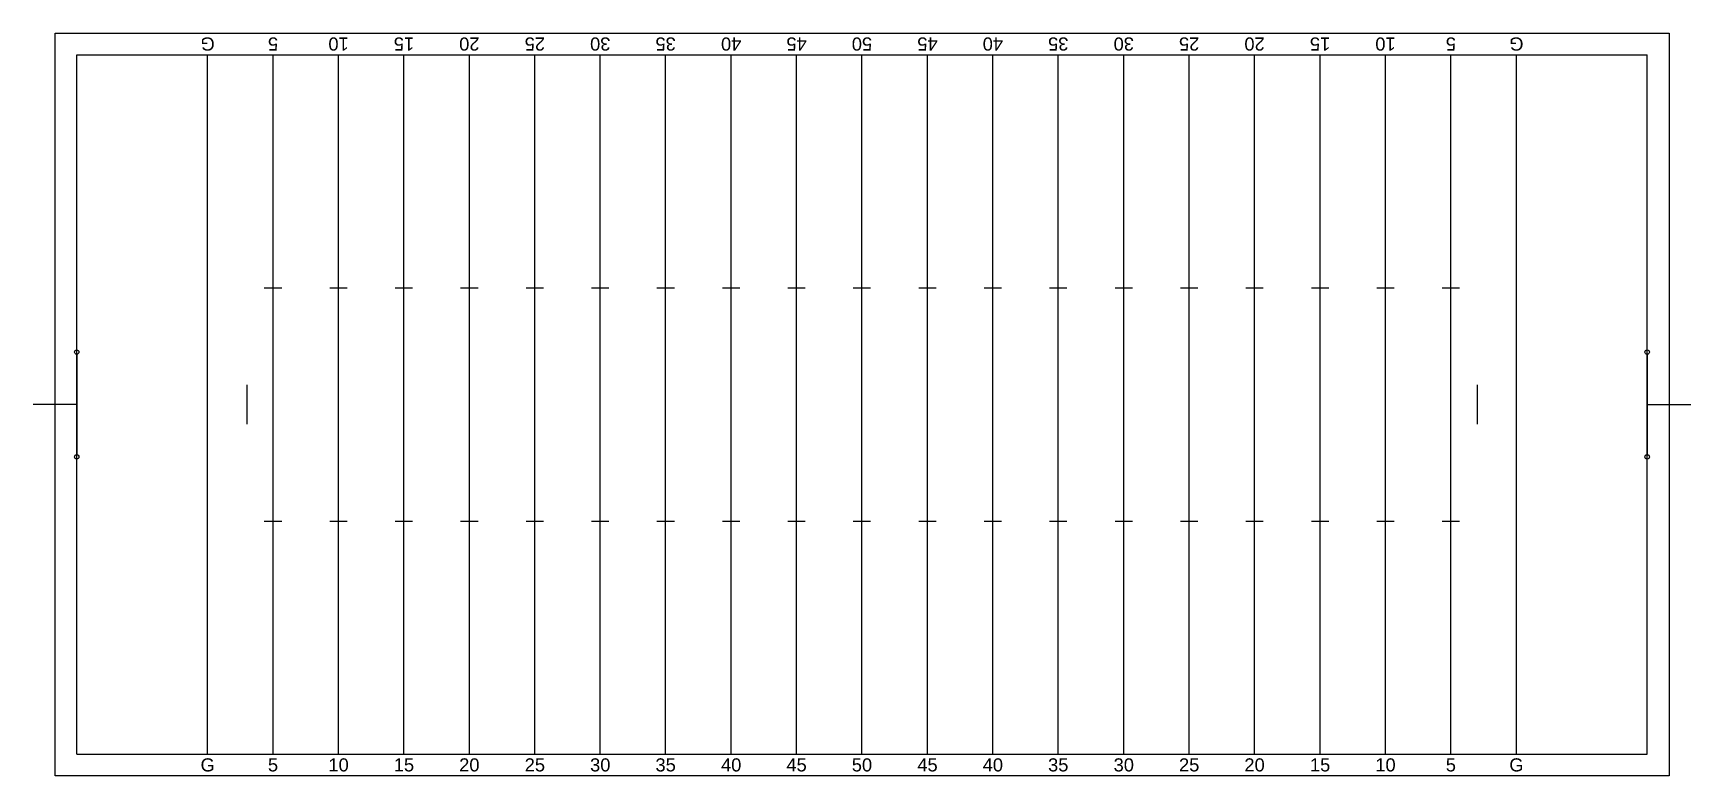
# Model space of a CAD drawing. Header units: metres. Extents: x -2 to 114, y 0 to 52.
import ezdxf
from ezdxf.enums import TextEntityAlignment as Align

# ---------------------------------------------------------------- set-up
doc = ezdxf.new("R2010")
doc.units = ezdxf.units.M
doc.styles.get("Standard").update_dxf_attribs({"font": 'arial.ttf'})

msp = doc.modelspace()

# ---------------------------------------------------------------- linework, layer by layer
for p, q in [((1.4, 1.53), (1.4, 50.53)), ((1.4, 50.53), (111.4, 50.53)), ((10.57, 1.53), (10.57, 50.53)), ((15.15, 1.53), (15.15, 50.53)), ((19.74, 1.53), (19.74, 50.53)), ((24.32, 1.53), (24.32, 50.53)), ((28.9, 1.53), (28.9, 50.53)), ((33.49, 1.53), (33.49, 50.53)), ((38.07, 1.53), (38.07, 50.53)), ((42.65, 1.53), (42.65, 50.53)), ((47.24, 1.53), (47.24, 50.53)), ((51.82, 1.53), (51.82, 50.53)), ((56.4, 1.53), (56.4, 50.53)), ((60.99, 1.53), (60.99, 50.53)), ((65.57, 1.53), (65.57, 50.53)), ((70.15, 1.53), (70.15, 50.53)), ((74.74, 1.53), (74.74, 50.53)), ((79.32, 1.53), (79.32, 50.53)), ((83.9, 1.53), (83.9, 50.53)), ((88.49, 1.53), (88.49, 50.53)), ((93.07, 1.53), (93.07, 50.53)), ((97.65, 1.53), (97.65, 50.53)), ((102.24, 1.53), (102.24, 50.53)), ((111.4, 1.53), (111.4, 50.53)), ((14.54, 34.2), (15.76, 34.2)), ((15.15, 34.2), (15.76, 34.2)), ((19.13, 34.2), (20.35, 34.2)), ((23.71, 34.2), (24.93, 34.2)), ((28.29, 34.2), (29.51, 34.2)), ((32.88, 34.2), (34.1, 34.2)), ((37.46, 34.2), (38.68, 34.2)), ((42.04, 34.2), (43.26, 34.2)), ((46.63, 34.2), (47.85, 34.2)), ((51.21, 34.2), (52.43, 34.2)), ((55.79, 34.2), (57.01, 34.2)), ((60.38, 34.2), (61.6, 34.2)), ((64.96, 34.2), (66.18, 34.2)), ((69.54, 34.2), (70.76, 34.2)), ((74.13, 34.2), (75.35, 34.2)), ((78.71, 34.2), (79.93, 34.2)), ((83.29, 34.2), (84.51, 34.2)), ((87.88, 34.2), (89.1, 34.2)), ((92.46, 34.2), (93.68, 34.2)), ((97.04, 34.2), (98.26, 34.2)), ((13.32, 27.41), (13.32, 24.65)), ((99.49, 27.41), (99.49, 24.65)), ((14.54, 17.86), (15.76, 17.86)), ((15.15, 17.86), (15.76, 17.86)), ((19.13, 17.86), (20.35, 17.86)), ((23.71, 17.86), (24.93, 17.86)), ((28.29, 17.86), (29.51, 17.86)), ((32.88, 17.86), (34.1, 17.86)), ((37.46, 17.86), (38.68, 17.86)), ((42.04, 17.86), (43.26, 17.86)), ((46.63, 17.86), (47.85, 17.86)), ((51.21, 17.86), (52.43, 17.86)), ((55.79, 17.86), (57.01, 17.86)), ((60.38, 17.86), (61.6, 17.86)), ((64.96, 17.86), (66.18, 17.86)), ((69.54, 17.86), (70.76, 17.86)), ((74.13, 17.86), (75.35, 17.86)), ((78.71, 17.86), (79.93, 17.86)), ((83.29, 17.86), (84.51, 17.86)), ((87.88, 17.86), (89.1, 17.86)), ((92.46, 17.86), (93.68, 17.86)), ((97.04, 17.86), (98.26, 17.86)), ((1.4, 1.53), (111.4, 1.53))]:
    msp.add_line(p, q)
at = {"flags": 128}
msp.add_lwpolyline([(-0.12, 52.06), (112.93, 52.06), (112.93, 0), (-0.12, 0), (-0.12, 52.06)], close=True, dxfattribs=at)
for points in [[(1.4, 29.55), (1.4, 22.51)], [(111.4, 29.55), (111.4, 22.51)], [(1.4, 26.03), (-1.65, 26.03)], [(111.4, 26.03), (114.46, 26.03)]]:
    msp.add_lwpolyline(points, dxfattribs=at)
for centre in [(1.4, 29.71), (111.4, 29.71), (1.4, 22.36), (111.4, 22.36)]:
    msp.add_ellipse(centre, major_axis=(0, 0.153), ratio=0.997732)

# ---------------------------------------------------------------- texts
at = {"width": 0.997732}
for s, p in [('G', (10.57, 51.76)), ('5', (15.15, 51.76)), ('10', (19.74, 51.76)), ('15', (24.32, 51.76)), ('20', (28.9, 51.76)), ('25', (33.49, 51.76)), ('30', (38.07, 51.76)), ('35', (42.65, 51.76)), ('40', (47.24, 51.76)), ('45', (51.82, 51.76)), ('50', (56.4, 51.76)), ('45', (60.99, 51.76)), ('40', (65.57, 51.76)), ('35', (70.15, 51.76)), ('30', (74.74, 51.76)), ('25', (79.32, 51.76)), ('20', (83.9, 51.76)), ('15', (88.49, 51.76)), ('10', (93.07, 51.76)), ('5', (97.65, 51.76)), ('G', (102.24, 51.76))]:
    msp.add_text(s, height=0.919, rotation=180, dxfattribs=at).set_placement(p, align=Align.CENTER)
for s, p in [('G', (10.57, 0.31)), ('5', (15.15, 0.31)), ('10', (19.74, 0.31)), ('15', (24.32, 0.31)), ('20', (28.9, 0.31)), ('25', (33.49, 0.31)), ('30', (38.07, 0.31)), ('35', (42.65, 0.31)), ('40', (47.24, 0.31)), ('45', (51.82, 0.31)), ('50', (56.4, 0.31)), ('45', (60.99, 0.31)), ('40', (65.57, 0.31)), ('35', (70.15, 0.31)), ('30', (74.74, 0.31)), ('25', (79.32, 0.31)), ('20', (83.9, 0.31)), ('15', (88.49, 0.31)), ('10', (93.07, 0.31)), ('5', (97.65, 0.31)), ('G', (102.24, 0.31))]:
    msp.add_text(s, height=0.919, dxfattribs=at).set_placement(p, align=Align.CENTER)

doc.saveas('drawing.dxf')
